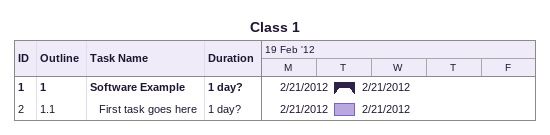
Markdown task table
Class 1

| ID | WBS | Task | Duration | Start | Finish |
|---|---|---|---|---|---|
| 1 | 1 | **Software Example** | 1d? | 2012-02-21 | 2012-02-21 |
| 2 | 1.1 | First task goes here | 1d? | 2012-02-21 | 2012-02-21 |
